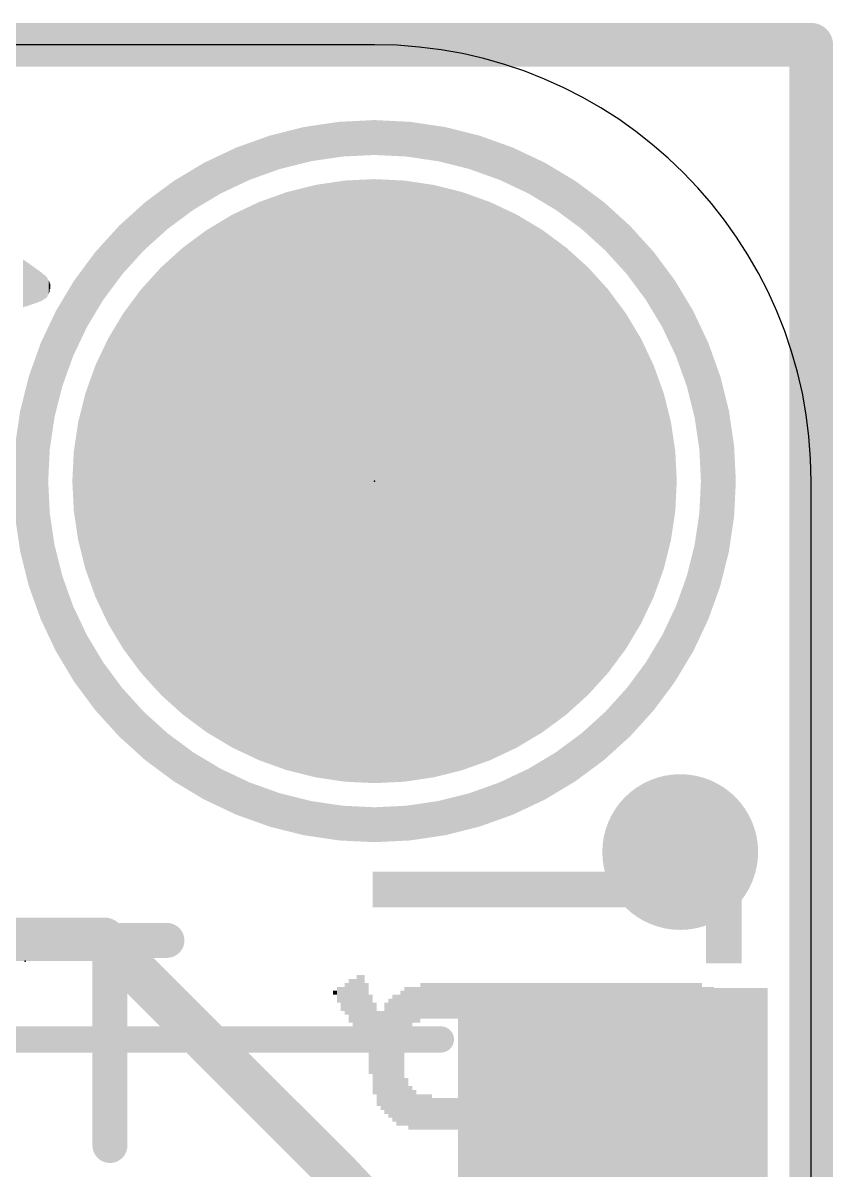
# Model space of a CAD drawing. Extents: x -0.1 to 25.5, y -0.1 to 17.9.
# Drawn here: x 20.81 to 25.53, y 11.23 to 17.91 of the extents above; entities that cross this region are included whole.
import ezdxf

# ---------------------------------------------------------------- set-up
doc = ezdxf.new("R2010")
doc.units = 0
for name, color, linetype in [('1', 12, 'CONTINUOUS'), ('16', 5, 'CONTINUOUS'), ('17', 110, 'CONTINUOUS'), ('18', 110, 'CONTINUOUS'), ('20', 31, 'CONTINUOUS'), ('21', 40, 'CONTINUOUS'), ('22', 6, 'CONTINUOUS'), ('23', 53, 'CONTINUOUS'), ('24', 53, 'CONTINUOUS')]:
    doc.layers.add(name, color=color, linetype=linetype)

# ---------------------------------------------------------------- blocks, each defined once
blk = doc.blocks.new('RECT')
blk.add_solid([(-0.5, -0.5), (0.5, -0.5), (-0.5, 0.5), (0.5, 0.5)])
blk = doc.blocks.new('ROUNDP')
at = {"const_width": 0.5}
blk.add_lwpolyline([(0, -0.25, 1), (0, 0.25, 1), (0, -0.25)], format="xyb", dxfattribs=at)
blk = doc.blocks.new('ROUNDV')
at = {"const_width": 0.5}
blk.add_lwpolyline([(0, -0.25, 1), (0, 0.25, 1), (0, -0.25)], format="xyb", dxfattribs=at)

msp = doc.modelspace()

# ---------------------------------------------------------------- linework, layer by layer
at = {"layer": '1', "const_width": 0.254}
for points in [[(0, 17.78), (25.4, 17.78)], [(25.4, 17.78), (25.4, 0)], [(21.2862, 12.573), (18.9475, 12.573)], [(22.6532, 11.206), (21.2862, 12.573)], [(23.4042, 10.414), (22.6532, 11.206)]]:
    msp.add_lwpolyline(points, dxfattribs=at)
at = {"layer": '1', "const_width": 0.127}
for points in [[(25.4635, 17.78, 1), (25.3365, 17.78)], [(25.4, 17.7165, 1), (25.4, 17.8435)], [(21.3311, 12.6179, 1), (21.2413, 12.5281)], [(21.2862, 12.5095, 1), (21.2862, 12.6365)], [(22.6993, 11.2497, 1), (22.6072, 11.1623)], [(22.6083, 11.1611, 1), (22.6981, 11.2509)]]:
    msp.add_lwpolyline(points, format="xyb", dxfattribs=at)
at = {"layer": '16', "const_width": 0.254}
for points in [[(0, 17.78), (25.4, 17.78)], [(25.4, 17.78), (25.4, 0)]]:
    msp.add_lwpolyline(points, dxfattribs=at)
at = {"layer": '16', "const_width": 0.127}
for points in [[(25.4635, 17.78, 1), (25.3365, 17.78)], [(25.4, 17.7165, 1), (25.4, 17.8435)]]:
    msp.add_lwpolyline(points, format="xyb", dxfattribs=at)
at = {"layer": '20'}
for p, q in [((22.86, 17.78), (2.54, 17.78)), ((25.4, 2.54), (25.4, 15.24))]:
    msp.add_line(p, q, dxfattribs=at)
msp.add_arc((22.86, 15.24), 2.54, 0, 90, dxfattribs=at)
at = {"layer": '21'}
for points, const_width in [([(22.86, 13.24, 1), (22.86, 17.24, 1), (22.86, 13.24)], 0.2032), ([(23.246, 11.9519, 1), (23.246, 12.0281)], 0.0762)]:
    msp.add_lwpolyline(points, format="xyb", dxfattribs=dict(at, const_width=const_width))
at = {"layer": '21', "const_width": 0.1524}
msp.add_lwpolyline([(20.646, 11.99), (23.246, 11.99)], dxfattribs=at)
at = {"layer": '22', "const_width": 0.2032}
for points in [[(21.6523, 12.5667), (20.9891, 12.5667)], [(21.3207, 11.3728), (21.3207, 12.5667)]]:
    msp.add_lwpolyline(points, dxfattribs=at)
at = {"layer": '22', "const_width": 0.1016}
for points in [[(20.9891, 12.6175, 1), (20.9891, 12.5159)], [(21.3715, 12.5667, 1), (21.2699, 12.5667)], [(21.6523, 12.5159, 1), (21.6523, 12.6175)], [(21.2699, 11.3728, 1), (21.3715, 11.3728)]]:
    msp.add_lwpolyline(points, format="xyb", dxfattribs=at)
at = {"layer": '23'}
msp.add_point((22.86, 15.24), dxfattribs=at)
at = {"layer": '24'}
msp.add_point((20.828, 12.446), dxfattribs=at)

# ---------------------------------------------------------------- block references
at = {"layer": '1', "xscale": 1.8, "yscale": 1.2, "rotation": 180}
msp.add_blockref('RECT', (24.246, 11.69), dxfattribs=at)
at = {"layer": '17', "xscale": 3.516, "yscale": 3.516}
msp.add_blockref('ROUNDP', (22.86, 15.24), dxfattribs=at)
msp.add_blockref('ROUNDP', (22.86, 15.24), dxfattribs=at)
at = {"layer": '18', "xscale": 0.9064, "yscale": 0.9064}
msp.add_blockref('ROUNDV', (24.638, 13.081), dxfattribs=at)
msp.add_blockref('ROUNDV', (24.638, 13.081), dxfattribs=at)
at = {"layer": '21', "rotation": 270}
for p, xscale, yscale in [((20.8166, 16.3907), 0.2781, 0.0038), ((20.8204, 16.3907), 0.2705, 0.0038), ((20.8242, 16.3907), 0.2705, 0.0038), ((20.828, 16.3888), 0.2667, 0.0038), ((20.8318, 16.3868), 0.2629, 0.0038), ((20.8356, 16.3888), 0.2591, 0.0038), ((20.8394, 16.3868), 0.2552, 0.0038), ((20.8432, 16.3849), 0.2514, 0.0038), ((20.847, 16.3849), 0.2438, 0.0039), ((20.8509, 16.3849), 0.2438, 0.0038), ((20.8547, 16.383), 0.24, 0.0038), ((20.8585, 16.383), 0.2324, 0.0038), ((20.8623, 16.3811), 0.2286, 0.0038), ((20.8661, 16.3811), 0.2286, 0.0038), ((20.8699, 16.3811), 0.221, 0.0038), ((20.8737, 16.3792), 0.2172, 0.0038), ((20.8775, 16.3792), 0.2172, 0.0038), ((20.8813, 16.3792), 0.2096, 0.0038), ((20.8851, 16.3773), 0.2058, 0.0039), ((20.889, 16.3754), 0.2019, 0.0038), ((20.8928, 16.3773), 0.1981, 0.0038), ((20.8966, 16.3754), 0.1943, 0.0038), ((20.9004, 16.3735), 0.1905, 0.0038), ((20.9042, 16.3754), 0.1867, 0.0038), ((20.908, 16.3735), 0.1829, 0.0038), ((20.9118, 16.3735), 0.1753, 0.0038), ((20.9156, 16.3715), 0.1715, 0.0038), ((20.9194, 16.3715), 0.1715, 0.0038), ((20.9232, 16.3716), 0.1638, 0.0039), ((20.9271, 16.3697), 0.16, 0.0038), ((20.9309, 16.3697), 0.1524, 0.0038), ((20.9347, 16.3697), 0.1448, 0.0038), ((20.9385, 16.3697), 0.1448, 0.0038), ((20.9423, 16.3697), 0.1371, 0.0038), ((20.9461, 16.3697), 0.1295, 0.0038), ((20.9499, 16.3697), 0.1219, 0.0038), ((20.9537, 16.3697), 0.1143, 0.0038), ((20.9575, 16.3678), 0.1029, 0.0038), ((20.9613, 16.3697), 0.0915, 0.0039), ((20.9652, 16.3697), 0.0762, 0.0038), ((20.969, 16.3697), 0.0609, 0.0038), ((20.9728, 16.3735), 0.0305, 0.0038)]:
    msp.add_blockref('RECT', p, dxfattribs=dict(at, xscale=xscale, yscale=yscale))
at = {"layer": '22', "rotation": 90}
for p, xscale, yscale in [((24.7997, 12.8727), 0.8788, 0.0231), ((24.8228, 12.8727), 0.8788, 0.0231), ((24.8459, 12.8727), 0.8788, 0.0231), ((24.869, 12.8727), 0.8788, 0.0231), ((24.892, 12.8727), 0.8788, 0.0229), ((24.915, 12.8727), 0.8788, 0.0231), ((24.9381, 12.8727), 0.8788, 0.0231), ((24.9612, 12.8727), 0.8788, 0.0231), ((24.9843, 12.8727), 0.8788, 0.0231), ((22.86, 12.8626), 0.2083, 0.0229), ((22.883, 12.8626), 0.2083, 0.0231), ((22.9061, 12.8626), 0.2083, 0.0231), ((22.9292, 12.8626), 0.2083, 0.0231), ((22.9523, 12.8626), 0.2083, 0.0231), ((22.9754, 12.8626), 0.2083, 0.0231), ((22.9986, 12.8626), 0.2083, 0.0231), ((23.0217, 12.8626), 0.2083, 0.0231), ((23.0448, 12.8626), 0.2083, 0.0231), ((23.0679, 12.8626), 0.2083, 0.0231), ((23.091, 12.8626), 0.2083, 0.0231), ((23.114, 12.8626), 0.2083, 0.0229), ((23.137, 12.8626), 0.2083, 0.0231), ((23.1601, 12.8626), 0.2083, 0.0231), ((23.1832, 12.8626), 0.2083, 0.0231), ((23.2063, 12.8626), 0.2083, 0.0231), ((23.2294, 12.8626), 0.2083, 0.0231), ((23.2526, 12.8626), 0.2083, 0.0231), ((23.2757, 12.8626), 0.2083, 0.0231), ((23.2988, 12.8626), 0.2083, 0.0231), ((23.3219, 12.8626), 0.2083, 0.0231), ((23.345, 12.8626), 0.2083, 0.0231), ((23.368, 12.8626), 0.2083, 0.0229), ((23.391, 12.8626), 0.2083, 0.0231), ((23.4141, 12.8626), 0.2083, 0.0231), ((23.4372, 12.8626), 0.2083, 0.0231), ((23.4603, 12.8626), 0.2083, 0.0231), ((23.4834, 12.8626), 0.2083, 0.0231), ((23.5066, 12.8626), 0.2083, 0.0231), ((23.5297, 12.8626), 0.2083, 0.0231), ((23.5528, 12.8626), 0.2083, 0.0231), ((23.5759, 12.8626), 0.2083, 0.0231), ((23.599, 12.8626), 0.2083, 0.0231), ((23.622, 12.8626), 0.2083, 0.0229), ((23.645, 12.8626), 0.2083, 0.0231), ((23.6681, 12.8626), 0.2083, 0.0231), ((23.6912, 12.8626), 0.2083, 0.0231), ((23.7143, 12.8626), 0.2083, 0.0231), ((23.7374, 12.8626), 0.2083, 0.0231), ((23.7606, 12.8626), 0.2083, 0.0231), ((23.7837, 12.8626), 0.2083, 0.0231), ((23.8068, 12.8626), 0.2083, 0.0231), ((23.8299, 12.8626), 0.2083, 0.0231), ((23.853, 12.8626), 0.2083, 0.0231), ((23.876, 12.8626), 0.2083, 0.0229), ((23.899, 12.8626), 0.2083, 0.0231), ((23.9221, 12.8626), 0.2083, 0.0231), ((23.9452, 12.8626), 0.2083, 0.0231), ((23.9683, 12.8626), 0.2083, 0.0231), ((23.9914, 12.8626), 0.2083, 0.0231), ((24.0146, 12.8626), 0.2083, 0.0231), ((24.0377, 12.8626), 0.2083, 0.0231), ((24.0608, 12.8626), 0.2083, 0.0231), ((24.0839, 12.8626), 0.2083, 0.0231), ((24.107, 12.8626), 0.2083, 0.0231), ((24.13, 12.8626), 0.2083, 0.0229), ((24.153, 12.8626), 0.2083, 0.0231), ((24.1761, 12.8626), 0.2083, 0.0231), ((24.1992, 12.8626), 0.2083, 0.0231), ((24.2223, 12.8626), 0.2083, 0.0231), ((24.2454, 12.8626), 0.2083, 0.0231), ((24.2686, 12.8626), 0.2083, 0.0231), ((24.2917, 12.8626), 0.2083, 0.0231), ((24.3148, 12.8626), 0.2083, 0.0231), ((24.3379, 12.8626), 0.2083, 0.0231), ((24.361, 12.8626), 0.2083, 0.0231), ((24.384, 12.8626), 0.2083, 0.0229), ((24.407, 12.8626), 0.2083, 0.0231), ((24.4301, 12.8626), 0.2083, 0.0231), ((24.4532, 12.8626), 0.2083, 0.0231), ((24.4763, 12.8626), 0.2083, 0.0231), ((24.4994, 12.8626), 0.2083, 0.0231), ((24.5226, 12.8626), 0.2083, 0.0231), ((24.5457, 12.8626), 0.2083, 0.0231), ((24.5688, 12.8626), 0.2083, 0.0231), ((24.5919, 12.8626), 0.2083, 0.0231), ((24.615, 12.8626), 0.2083, 0.0231), ((24.638, 12.8626), 0.2083, 0.0229), ((24.661, 12.8626), 0.2083, 0.0231), ((24.6841, 12.8626), 0.2083, 0.0231), ((24.7072, 12.8626), 0.2083, 0.0231), ((24.7303, 12.8626), 0.2083, 0.0231), ((24.7534, 12.8626), 0.2083, 0.0231), ((24.7766, 12.8626), 0.2083, 0.0231), ((22.7677, 12.192), 0.3454, 0.0231), ((22.7908, 12.1691), 0.3912, 0.0231), ((22.6521, 12.2504), 0.0914, 0.0231), ((22.6752, 12.2263), 0.1397, 0.0231), ((22.6983, 12.2263), 0.1854, 0.0231), ((22.7214, 12.2149), 0.254, 0.0231), ((22.7446, 12.192), 0.2997, 0.0231), ((22.8139, 12.1222), 0.3937, 0.0231), ((23.0448, 12.1577), 0.2769, 0.0231), ((23.0679, 12.1806), 0.2311, 0.0231), ((23.091, 12.192), 0.2083, 0.0231), ((23.114, 12.192), 0.2083, 0.0229), ((23.137, 12.2149), 0.2083, 0.0231), ((23.1601, 12.2149), 0.2083, 0.0231), ((23.1832, 12.2149), 0.2083, 0.0231), ((23.2063, 12.2149), 0.2083, 0.0231), ((23.2294, 12.2149), 0.2083, 0.0231), ((23.2526, 12.2149), 0.2083, 0.0231), ((23.2757, 12.2149), 0.2083, 0.0231), ((23.2988, 12.2149), 0.2083, 0.0231), ((23.3219, 12.2149), 0.2083, 0.0231), ((23.345, 12.2149), 0.2083, 0.0231), ((23.368, 12.2149), 0.2083, 0.0229), ((23.391, 12.2149), 0.2083, 0.0231), ((23.4141, 12.2149), 0.2083, 0.0231), ((23.4372, 12.2149), 0.2083, 0.0231), ((23.4603, 12.2149), 0.2083, 0.0231), ((23.4834, 12.2149), 0.2083, 0.0231), ((23.5066, 12.2149), 0.2083, 0.0231), ((23.5297, 12.2149), 0.2083, 0.0231), ((23.5528, 12.2149), 0.2083, 0.0231), ((23.5759, 12.2149), 0.2083, 0.0231), ((23.599, 12.2149), 0.2083, 0.0231), ((23.622, 12.2149), 0.2083, 0.0229), ((23.645, 12.2149), 0.2083, 0.0231), ((23.6681, 12.2149), 0.2083, 0.0231), ((23.6912, 12.2149), 0.2083, 0.0231), ((23.7143, 12.2149), 0.2083, 0.0231), ((23.7374, 12.2149), 0.2083, 0.0231), ((23.7606, 12.2149), 0.2083, 0.0231), ((23.7837, 12.2149), 0.2083, 0.0231), ((23.8068, 12.2149), 0.2083, 0.0231), ((23.8299, 12.2149), 0.2083, 0.0231), ((23.853, 12.2149), 0.2083, 0.0231), ((23.876, 12.2149), 0.2083, 0.0229), ((23.899, 12.2149), 0.2083, 0.0231), ((23.9221, 12.2149), 0.2083, 0.0231), ((23.9452, 12.2149), 0.2083, 0.0231), ((23.9683, 12.2149), 0.2083, 0.0231), ((23.9914, 12.2149), 0.2083, 0.0231), ((24.0146, 12.2149), 0.2083, 0.0231), ((24.0377, 12.2149), 0.2083, 0.0231), ((24.0608, 12.2149), 0.2083, 0.0231), ((24.0839, 12.2149), 0.2083, 0.0231), ((24.107, 12.2149), 0.2083, 0.0231), ((24.13, 12.2149), 0.2083, 0.0229), ((24.153, 12.2149), 0.2083, 0.0231), ((24.1761, 12.2149), 0.2083, 0.0231), ((24.1992, 12.2149), 0.2083, 0.0231), ((24.2223, 12.2149), 0.2083, 0.0231), ((24.2454, 12.2149), 0.2083, 0.0231), ((24.2686, 12.2149), 0.2083, 0.0231), ((24.2917, 12.2149), 0.2083, 0.0231), ((24.3148, 12.2149), 0.2083, 0.0231), ((24.3379, 12.2149), 0.2083, 0.0231), ((24.361, 12.2149), 0.2083, 0.0231), ((24.384, 12.2149), 0.2083, 0.0229), ((24.407, 12.2149), 0.2083, 0.0231), ((24.4301, 12.2149), 0.2083, 0.0231), ((24.4532, 12.2149), 0.2083, 0.0231), ((24.4763, 12.2149), 0.2083, 0.0231), ((24.4994, 12.2149), 0.2083, 0.0231), ((24.5226, 12.2149), 0.2083, 0.0231), ((24.5457, 12.2149), 0.2083, 0.0231), ((24.5688, 12.2149), 0.2083, 0.0231), ((24.5919, 12.2149), 0.2083, 0.0231), ((24.615, 12.2149), 0.2083, 0.0231), ((24.638, 12.2149), 0.2083, 0.0229), ((24.661, 12.2149), 0.2083, 0.0231), ((24.6841, 12.2149), 0.2083, 0.0231), ((24.7072, 12.2149), 0.2083, 0.0231), ((24.7303, 12.2034), 0.2311, 0.0231), ((24.7534, 12.2034), 0.2311, 0.0231), ((24.7766, 12.1806), 0.2311, 0.0231), ((24.7997, 12.1577), 0.2769, 0.0231), ((24.8228, 11.8923), 0.8077, 0.0231), ((22.629, 12.2619), 0.0229, 0.0231), ((22.837, 12.0193), 0.4623, 0.0231), ((22.9523, 11.8809), 0.6934, 0.0231), ((22.9754, 11.8809), 0.7391, 0.0231), ((22.9986, 11.8694), 0.762, 0.0231), ((23.0217, 11.8809), 0.7849, 0.0231), ((24.8459, 11.8923), 0.762, 0.0231), ((24.869, 11.8923), 0.762, 0.0231), ((24.892, 11.8923), 0.7163, 0.0229), ((24.915, 11.8923), 0.6706, 0.0231), ((22.86, 11.938), 0.5334, 0.0229), ((22.883, 11.8796), 0.5537, 0.0231), ((22.9061, 11.8681), 0.5766, 0.0231), ((22.9292, 11.8809), 0.6477, 0.0231), ((24.9381, 11.8923), 0.6248, 0.0231), ((24.9612, 11.8796), 0.5537, 0.0231), ((24.9843, 11.891), 0.4394, 0.0231), ((23.0448, 11.6269), 0.2769, 0.0231), ((24.7997, 11.6269), 0.2769, 0.0231), ((23.0679, 11.5926), 0.254, 0.0231), ((23.091, 11.5811), 0.2311, 0.0231), ((24.7534, 11.5811), 0.2311, 0.0231), ((24.7766, 11.5926), 0.254, 0.0231), ((23.114, 11.5684), 0.2057, 0.0229), ((23.137, 11.5684), 0.2057, 0.0231), ((23.1601, 11.5684), 0.2057, 0.0231), ((23.1832, 11.5684), 0.2057, 0.0231), ((23.2063, 11.557), 0.1829, 0.0231), ((23.2294, 11.557), 0.1829, 0.0231), ((23.2526, 11.557), 0.1829, 0.0231), ((23.2757, 11.557), 0.1829, 0.0231), ((23.2988, 11.557), 0.1829, 0.0231), ((23.3219, 11.557), 0.1829, 0.0231), ((23.345, 11.557), 0.1829, 0.0231), ((23.368, 11.557), 0.1829, 0.0229), ((23.391, 11.557), 0.1829, 0.0231), ((23.4141, 11.557), 0.1829, 0.0231), ((23.4372, 11.557), 0.1829, 0.0231), ((23.4603, 11.557), 0.1829, 0.0231), ((23.4834, 11.557), 0.1829, 0.0231), ((23.5066, 11.557), 0.1829, 0.0231), ((23.5297, 11.557), 0.1829, 0.0231), ((23.5528, 11.557), 0.1829, 0.0231), ((23.5759, 11.557), 0.1829, 0.0231), ((23.599, 11.557), 0.1829, 0.0231), ((23.622, 11.557), 0.1829, 0.0229), ((23.645, 11.557), 0.1829, 0.0231), ((23.6681, 11.557), 0.1829, 0.0231), ((23.6912, 11.557), 0.1829, 0.0231), ((23.7143, 11.557), 0.1829, 0.0231), ((23.7374, 11.557), 0.1829, 0.0231), ((23.7606, 11.557), 0.1829, 0.0231), ((23.7837, 11.557), 0.1829, 0.0231), ((23.8068, 11.557), 0.1829, 0.0231), ((23.8299, 11.557), 0.1829, 0.0231), ((23.853, 11.557), 0.1829, 0.0231), ((23.876, 11.557), 0.1829, 0.0229), ((23.899, 11.557), 0.1829, 0.0231), ((23.9221, 11.557), 0.1829, 0.0231), ((23.9452, 11.557), 0.1829, 0.0231), ((23.9683, 11.557), 0.1829, 0.0231), ((23.9914, 11.557), 0.1829, 0.0231), ((24.0146, 11.557), 0.1829, 0.0231), ((24.0377, 11.557), 0.1829, 0.0231), ((24.0608, 11.557), 0.1829, 0.0231), ((24.0839, 11.557), 0.1829, 0.0231), ((24.107, 11.557), 0.1829, 0.0231), ((24.13, 11.557), 0.1829, 0.0229), ((24.153, 11.557), 0.1829, 0.0231), ((24.1761, 11.557), 0.1829, 0.0231), ((24.1992, 11.557), 0.1829, 0.0231), ((24.2223, 11.557), 0.1829, 0.0231), ((24.2454, 11.557), 0.1829, 0.0231), ((24.2686, 11.557), 0.1829, 0.0231), ((24.2917, 11.557), 0.1829, 0.0231), ((24.3148, 11.557), 0.1829, 0.0231), ((24.3379, 11.557), 0.1829, 0.0231), ((24.361, 11.557), 0.1829, 0.0231), ((24.384, 11.557), 0.1829, 0.0229), ((24.407, 11.557), 0.1829, 0.0231), ((24.4301, 11.557), 0.1829, 0.0231), ((24.4532, 11.557), 0.1829, 0.0231), ((24.4763, 11.557), 0.1829, 0.0231), ((24.4994, 11.557), 0.1829, 0.0231), ((24.5226, 11.557), 0.1829, 0.0231), ((24.5457, 11.557), 0.1829, 0.0231), ((24.5688, 11.557), 0.1829, 0.0231), ((24.5919, 11.557), 0.1829, 0.0231), ((24.615, 11.557), 0.1829, 0.0231), ((24.638, 11.5684), 0.2057, 0.0229), ((24.661, 11.5684), 0.2057, 0.0231), ((24.6841, 11.5684), 0.2057, 0.0231), ((24.7072, 11.5684), 0.2057, 0.0231), ((24.7303, 11.5684), 0.2057, 0.0231)]:
    msp.add_blockref('RECT', p, dxfattribs=dict(at, xscale=xscale, yscale=yscale))

doc.saveas('drawing.dxf')
